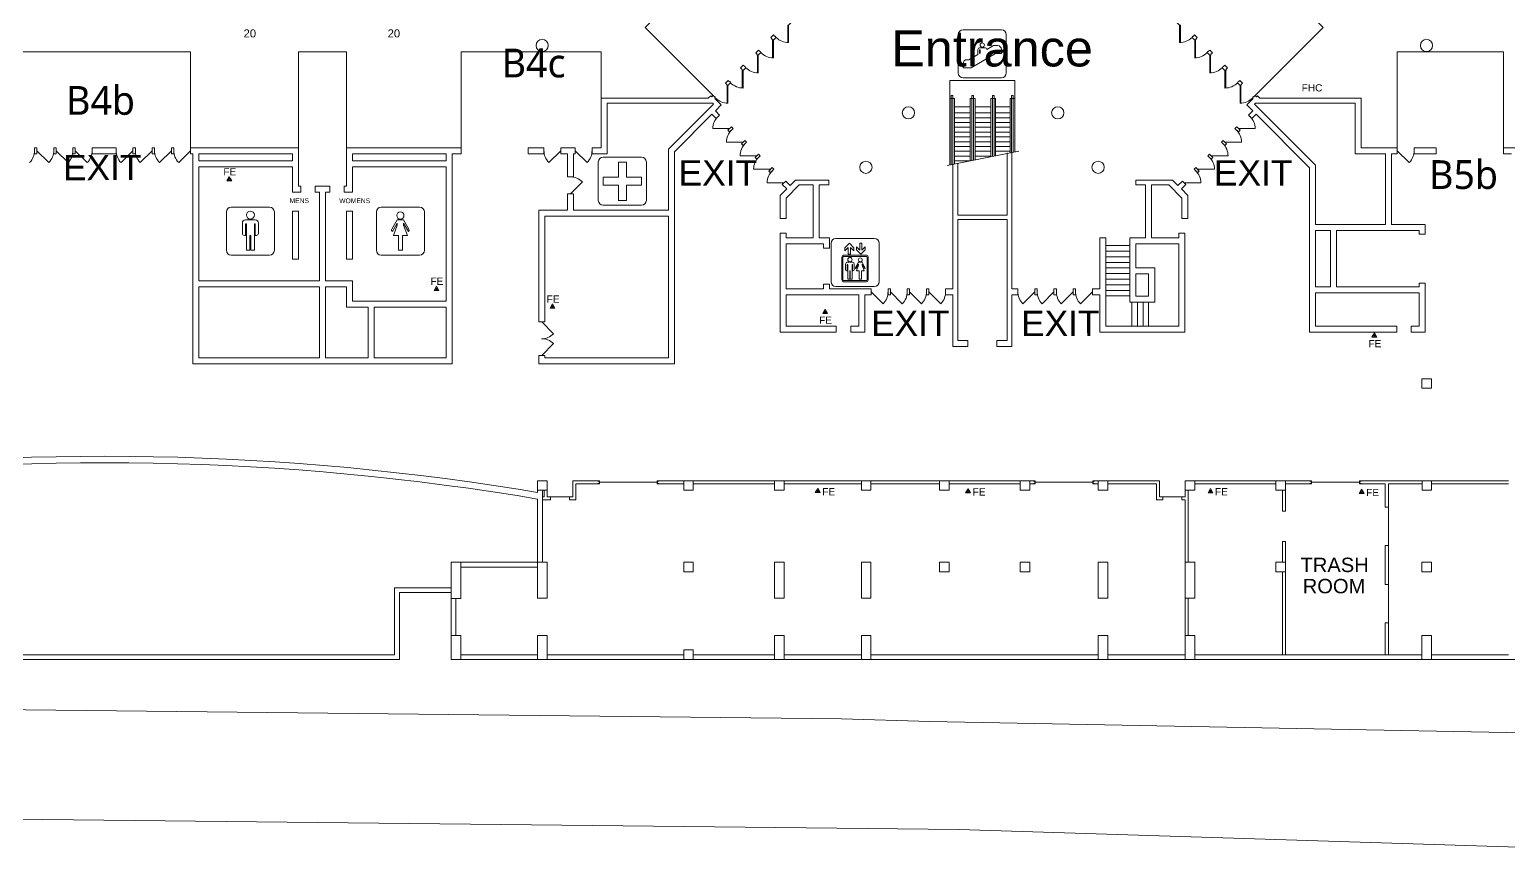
# Model space of a CAD drawing. Header units: inches. Extents: x -357 to 23496, y 116 to 10306.
# Drawn here: x 14789 to 18485, y 1545 to 3604 of the extents above; entities that cross this region are included whole.
import ezdxf
from ezdxf.enums import TextEntityAlignment as Align

# ---------------------------------------------------------------- set-up
doc = ezdxf.new("R2010")
doc.units = ezdxf.units.IN
doc.header["$MEASUREMENT"] = 0
for name, color, linetype, true_color in [('BOOTH_DIMENSION', 7, 'Continuous', 0x000000), ('Building', 7, 'Continuous', 0xffffff), ('Columns', 7, 'Continuous', 0xffffff), ('DRAWINGLAYER', 7, 'Continuous', 0xffffff), ('Exit Text', 7, 'Continuous', 0xffffff), ('Fire', 7, 'Continuous', 0xffffff), ('Symbols', 7, 'Continuous', 0xffffff), ('Text', 7, 'Continuous', 0xffffff)]:
    doc.layers.add(name, color=color, linetype=linetype, true_color=true_color)
doc.styles.add('Arial', font='Arial.ttf')
doc.styles.add('Trebuchet MS', font='trebuc.ttf')

msp = doc.modelspace()

# ---------------------------------------------------------------- linework, layer by layer
at = {"layer": 'Building', "color": 18, "lineweight": 5, "true_color": 0x000000, "transparency": 33554687}
for points in [[(16893.9, 3788.6), (16883.6, 3798.9), (16851.1, 3798.9), (16829.9, 3777.7), (16832.4, 3775.2), (16830.6, 3773.4), (16660.9, 3943.2), (16327.2, 3609.4), (16500.4, 3436.2), (16501.1, 3436.9), (16502.5, 3435.5), (16501.8, 3434.7), (16503.2, 3433.3)], [(17845.3, 3433.3), (17846.7, 3434.7), (17846, 3435.5), (17847.4, 3436.9), (17848.1, 3436.2), (18021.4, 3609.4), (17687.6, 3943.2), (17517.9, 3773.4), (17516.1, 3775.2), (17518.6, 3777.7), (17497.4, 3798.9), (17464.9, 3798.9), (17454.6, 3788.6)], [(22242.2, 3864.8), (22287.6, 2544.9), (21750.9, 2388.1), (20238.9, 1999.6), (19912.4, 1931.9), (19483.6, 1828.1), (17038.5, 1874.8), (16818.1, 1881.4), (14326.1, 1908.8), (14034.9, 1912.1), (13917.2, 2029.7)], [(16683.7, 3571.8), (16683.7, 3615.8), (16685.7, 3615.8), (16692.4, 3622.5)], [(17664.9, 3571.8), (17664.9, 3615.8), (17662.9, 3615.8), (17656.2, 3622.5)], [(16645, 3580.8), (16641.5, 3584.3), (16648.2, 3591), (16651.7, 3587.5), (16652.4, 3588.2), (16653.9, 3586.8), (16653.2, 3586.1), (16654.6, 3584.7), (16647.8, 3577.9), (16646.4, 3579.3), (16645.7, 3578.6), (16644.3, 3580.1), (16645, 3580.8)], [(16685.7, 3615.8), (16685.7, 3571.8)], [(17662.9, 3615.8), (17662.9, 3571.8)], [(17703.5, 3580.8), (17707.1, 3584.3), (17700.3, 3591), (17696.8, 3587.5), (17696.1, 3588.2), (17694.7, 3586.8), (17695.4, 3586.1), (17694, 3584.7), (17700.7, 3577.9), (17702.1, 3579.3), (17702.8, 3578.6), (17704.2, 3580.1), (17703.5, 3580.8)], [(14759.4, 3549.1), (15191.4, 3549.1)], [(15191.4, 3549.1), (15191.4, 3294.1)], [(15596.4, 3261.1), (15596.4, 3198.1), (15575, 3198.1), (15575, 3213.1), (15581.4, 3213.1), (15581.4, 3549.1), (15461.4, 3549.1), (15461.4, 3213.1), (15467.1, 3213.1), (15467.1, 3198.1), (15446.4, 3198.1), (15446.4, 3261.1), (15212.4, 3261.1), (15212.4, 2976.1), (15513.9, 2976.1), (15513.9, 3198.1), (15503.1, 3198.1), (15503.1, 3213.1), (15539, 3213.1), (15539, 3198.1), (15528.9, 3198.1), (15528.9, 2976.1), (15596.4, 2976.1), (15596.4, 2925.1), (15830.4, 2925.1), (15830.4, 3261.1), (15596.4, 3261.1)], [(15867.4, 3294.1), (15867.4, 3549.1)], [(15867.4, 3549.1), (16217.4, 3549.1)], [(16217.4, 3549.1), (16217.4, 3309.1)], [(16610.4, 3553.2), (16603.7, 3546.5)], [(16613.9, 3549.6), (16610.4, 3553.2)], [(16614.6, 3550.4), (16613.9, 3549.6)], [(16616, 3548.9), (16614.6, 3550.4)], [(16615.3, 3548.2), (16616, 3548.9)], [(16616.7, 3546.8), (16615.3, 3548.2)], [(16645.8, 3534), (16645.8, 3577.9)], [(16645.8, 3577.9), (16647.8, 3577.9)], [(16647.8, 3577.9), (16647.8, 3533.9)], [(17702.7, 3577.9), (17700.7, 3577.9)], [(17700.7, 3577.9), (17700.7, 3533.9)], [(17702.7, 3534), (17702.7, 3577.9)], [(17731.8, 3546.8), (17733.2, 3548.2)], [(17732.5, 3548.9), (17733.9, 3550.4)], [(17733.2, 3548.2), (17732.5, 3548.9)], [(17733.9, 3550.4), (17734.6, 3549.6)], [(17734.6, 3549.6), (17738.2, 3553.2)], [(17738.2, 3553.2), (17744.9, 3546.5)], [(18207.1, 3294.1), (18207.1, 3549.1)], [(18207.1, 3549.1), (18472.1, 3549.1)], [(18472.1, 3549.1), (18472.1, 3294.1)], [(16572.5, 3515.4), (16565.8, 3508.6)], [(16576.1, 3511.8), (16572.5, 3515.4)], [(16576.8, 3512.5), (16576.1, 3511.8)], [(16578.2, 3511.1), (16576.8, 3512.5)], [(16577.5, 3510.4), (16578.2, 3511.1)], [(16603.7, 3546.5), (16607.2, 3542.9)], [(16607.2, 3542.9), (16606.5, 3542.2)], [(16606.5, 3542.2), (16607.9, 3540.8)], [(16607.9, 3540.8), (16608.6, 3541.5)], [(16608, 3496.1), (16608, 3540.1)], [(16608, 3540.1), (16610, 3540.1)], [(16608.6, 3541.5), (16610, 3540.1)], [(16610, 3540.1), (16616.7, 3546.8)], [(16610, 3540.1), (16610, 3496.1)], [(17738.5, 3540.1), (17731.8, 3546.8)], [(17739.9, 3541.5), (17738.5, 3540.1)], [(17740.5, 3540.1), (17738.5, 3540.1)], [(17738.5, 3540.1), (17738.5, 3496.1)], [(17740.7, 3540.8), (17739.9, 3541.5)], [(17740.5, 3496.1), (17740.5, 3540.1)], [(17742.1, 3542.2), (17740.7, 3540.8)], [(17744.9, 3546.5), (17741.4, 3542.9)], [(17741.4, 3542.9), (17742.1, 3542.2)], [(17770.4, 3511.1), (17771.8, 3512.5)], [(17771.1, 3510.4), (17770.4, 3511.1)], [(17771.8, 3512.5), (17772.5, 3511.8)], [(17772.5, 3511.8), (17776, 3515.4)], [(17776, 3515.4), (17782.7, 3508.6)], [(16528, 3470.8), (16534.7, 3477.5)], [(16534.7, 3477.5), (16538.2, 3474)], [(16538.2, 3474), (16539, 3474.7)], [(16539, 3474.7), (16540.4, 3473.3)], [(16565.8, 3508.6), (16569.4, 3505.1)], [(16569.4, 3505.1), (16568.7, 3504.4)], [(16568.7, 3504.4), (16570.1, 3503)], [(16570.1, 3503), (16570.8, 3503.7)], [(16572.2, 3502.3), (16570.2, 3502.3)], [(16570.2, 3502.3), (16570.2, 3458.3)], [(16570.8, 3503.7), (16572.2, 3502.3)], [(16572.2, 3502.3), (16578.9, 3509)], [(16572.2, 3458.3), (16572.2, 3502.3)], [(16578.9, 3509), (16577.5, 3510.4)], [(17088.5, 3265.7), (17088.5, 3477.1), (17251.3, 3477.1), (17251.3, 3298.4)], [(17769.6, 3509), (17771.1, 3510.4)], [(17776.4, 3502.3), (17769.6, 3509)], [(17777.8, 3503.7), (17776.4, 3502.3)], [(17778.4, 3502.3), (17776.4, 3502.3)], [(17776.4, 3502.3), (17776.4, 3458.3)], [(17778.5, 3503), (17777.8, 3503.7)], [(17778.4, 3458.3), (17778.4, 3502.3)], [(17779.9, 3504.4), (17778.5, 3503)], [(17782.7, 3508.6), (17779.2, 3505.1)], [(17779.2, 3505.1), (17779.9, 3504.4)], [(17808.2, 3473.3), (17809.6, 3474.7)], [(17809.6, 3474.7), (17810.3, 3474)], [(17810.3, 3474), (17813.8, 3477.5)], [(17813.8, 3477.5), (17820.6, 3470.8)], [(16217.4, 3432.6), (16484.8, 3432.6), (16491.2, 3439), (16493.7, 3436.5), (16496.9, 3439.7)], [(16531.5, 3467.3), (16528, 3470.8)], [(16530.8, 3466.6), (16531.5, 3467.3)], [(16532.2, 3465.1), (16530.8, 3466.6)], [(16532.9, 3465.9), (16532.2, 3465.1)], [(16532.4, 3420.5), (16532.4, 3464.4), (16534.4, 3464.4), (16541.1, 3471.2)], [(16534.4, 3464.4), (16532.9, 3465.9)], [(16534.4, 3420.4), (16534.4, 3464.4)], [(16540.4, 3473.3), (16539.7, 3472.6)], [(16539.7, 3472.6), (16541.1, 3471.2)], [(17096.5, 3267.3), (17096.5, 3439.8), (17092.5, 3439.8), (17092.5, 3266.5)], [(17147.9, 3277.6), (17147.9, 3439.8), (17143.9, 3439.8), (17143.9, 3276.8)], [(17199.3, 3288), (17199.3, 3439.8), (17195.3, 3439.8), (17195.3, 3287.2)], [(17247.3, 3297.6), (17247.3, 3439.8), (17243.3, 3439.8), (17243.3, 3296.8)], [(17807.5, 3471.2), (17808.9, 3472.6)], [(17816.2, 3420.5), (17816.2, 3464.4), (17814.2, 3464.4), (17807.5, 3471.2)], [(17808.9, 3472.6), (17808.2, 3473.3)], [(17815.6, 3465.9), (17814.2, 3464.4)], [(17814.2, 3464.4), (17814.2, 3420.4)], [(17816.3, 3465.1), (17815.6, 3465.9)], [(17817.7, 3466.6), (17816.3, 3465.1)], [(17820.6, 3470.8), (17817, 3467.3)], [(17817, 3467.3), (17817.7, 3466.6)], [(18207.1, 3309.1), (18117.1, 3309.1), (18117.1, 3432.6), (17863.7, 3432.6), (17857.3, 3439), (17854.8, 3436.5), (17851.7, 3439.7)], [(16232.4, 3294.1), (16232.4, 3420.6)], [(16232.4, 3420.6), (16496.2, 3420.6)], [(16498.6, 3418.1), (16385.7, 3305.2)], [(16496.2, 3420.6), (16498.6, 3418.1)], [(16501.8, 3431.9), (16503.2, 3433.3)], [(16517.7, 3416), (16501.8, 3431.9)], [(16502.9, 3401.2), (16517.7, 3416)], [(16513.2, 3390.9), (16502.9, 3401.2)], [(17100.5, 3268.1), (17100.5, 3431.9), (17088.5, 3431.9)], [(17139.9, 3411.5), (17100.5, 3411.5)], [(17151.9, 3278.4), (17151.9, 3431.9), (17139.9, 3431.9), (17139.9, 3276)], [(17191.3, 3411.5), (17151.9, 3411.5)], [(17203.3, 3288.8), (17203.3, 3431.9), (17191.3, 3431.9), (17191.3, 3286.3)], [(17239.3, 3411.5), (17203.3, 3411.5)], [(17251.3, 3431.9), (17239.3, 3431.9), (17239.3, 3296)], [(17846.7, 3431.9), (17830.8, 3416)], [(17830.8, 3416), (17845.7, 3401.2)], [(17845.7, 3401.2), (17835.4, 3390.9)], [(17845.3, 3433.3), (17846.7, 3431.9)], [(18177.3, 3117.1), (18002.7, 3117.1), (18002.7, 3265.4), (17849.9, 3418.1), (17852.4, 3420.6), (18102.1, 3420.6), (18102.1, 3294.1), (18177.3, 3294.1), (18177.3, 3117.1)], [(16400.7, 3298.9), (16494.4, 3392.7)], [(16494.4, 3392.7), (16504.7, 3382.4)], [(16504.7, 3382.4), (16513.2, 3390.9)], [(17100.5, 3396.4), (17139.9, 3396.4)], [(17100.5, 3384.1), (17139.9, 3384.1)], [(17100.5, 3372.1), (17139.9, 3372.1)], [(17151.9, 3396.4), (17191.3, 3396.4)], [(17151.9, 3384.1), (17191.3, 3384.1)], [(17151.9, 3372.1), (17191.3, 3372.1)], [(17203.3, 3396.4), (17239.3, 3396.4)], [(17203.3, 3384.1), (17239.3, 3384.1)], [(17203.3, 3372.1), (17239.3, 3372.1)], [(17835.4, 3390.9), (17843.9, 3382.4)], [(17843.9, 3382.4), (17854.1, 3392.7)], [(17854.1, 3392.7), (17987.7, 3259.2)], [(16496.6, 3356.9), (16538.6, 3356.9)], [(16547.1, 3356.9), (16542.9, 3361.2), (16534.4, 3352.7), (16538.6, 3348.5), (16547.1, 3356.9)], [(16572.6, 3314.5), (16568.3, 3318.8), (16576.8, 3327.2), (16581, 3323), (16572.6, 3314.5)], [(17100.5, 3360.1), (17139.9, 3360.1)], [(17100.5, 3348.1), (17139.9, 3348.1)], [(17100.5, 3336.1), (17139.9, 3336.1)], [(17151.9, 3360.1), (17191.3, 3360.1)], [(17151.9, 3348.1), (17191.3, 3348.1)], [(17151.9, 3336.1), (17191.3, 3336.1)], [(17203.3, 3360.1), (17239.3, 3360.1)], [(17203.3, 3348.1), (17239.3, 3348.1)], [(17203.3, 3336.1), (17239.3, 3336.1)], [(17776, 3314.5), (17780.2, 3318.8), (17771.7, 3327.2), (17767.5, 3323), (17776, 3314.5)], [(17801.4, 3356.9), (17805.7, 3361.2), (17814.2, 3352.7), (17809.9, 3348.5), (17801.4, 3356.9)], [(17809.9, 3356.9), (17851.9, 3356.9)], [(14801.4, 3294.1), (14807.4, 3294.1), (14807.4, 3309.1), (14801.4, 3309.1), (14801.4, 3294.1)], [(14807.4, 3301.6), (14837.1, 3271.9)], [(14849.4, 3309.1), (14855.4, 3309.1), (14855.4, 3294.1), (14849.4, 3294.1), (14849.4, 3309.1)], [(14855.4, 3301.6), (14885.1, 3271.9)], [(14897.4, 3294.1), (14903.4, 3294.1), (14903.4, 3309.1), (14897.4, 3309.1), (14897.4, 3294.1)], [(14903.4, 3301.6), (14933.1, 3271.9)], [(14945.4, 3309.1), (15005.4, 3309.1), (15005.4, 3294.1), (14945.4, 3294.1), (14945.4, 3309.1)], [(15017.7, 3271.9), (15047.4, 3301.6)], [(15053.4, 3309.1), (15047.4, 3309.1), (15047.4, 3294.1), (15053.4, 3294.1), (15053.4, 3309.1)], [(15065.7, 3271.9), (15095.4, 3301.6)], [(15101.4, 3294.1), (15095.4, 3294.1), (15095.4, 3309.1), (15101.4, 3309.1), (15101.4, 3294.1)], [(15113.7, 3271.9), (15143.4, 3301.6)], [(15149.4, 3309.1), (15143.4, 3309.1), (15143.4, 3294.1), (15149.4, 3294.1), (15149.4, 3309.1)], [(15161.7, 3271.9), (15191.4, 3301.6)], [(15461.4, 3309.1), (15191.4, 3309.1)], [(15191.4, 3294.1), (15197.4, 3294.1)], [(15197.4, 3294.1), (15197.4, 2769.1)], [(15212.4, 3276.1), (15446.4, 3276.1), (15446.4, 3294.1), (15212.4, 3294.1), (15212.4, 3276.1)], [(15867.4, 3309.1), (15581.4, 3309.1)], [(15596.4, 3294.1), (15596.4, 3276.1), (15830.4, 3276.1), (15830.4, 3294.1), (15596.4, 3294.1)], [(15845.4, 2769.1), (15845.4, 3294.1)], [(15845.4, 3294.1), (15867.4, 3294.1)], [(16035.4, 3294.1), (16035.4, 3309.1), (16074.6, 3309.1), (16074.6, 3294.1), (16035.4, 3294.1)], [(16086.9, 3271.9), (16116.6, 3301.6)], [(16148.4, 3294.1), (16152.6, 3294.1), (16152.6, 3309.1), (16116.6, 3309.1), (16116.6, 3294.1), (16133.4, 3294.1), (16133.4, 3236.1), (16148.4, 3236.1), (16148.4, 3294.1)], [(16152.6, 3301.6), (16182.3, 3271.9)], [(16217.4, 3309.1), (16194.6, 3309.1)], [(16194.6, 3309.1), (16194.6, 3294.1)], [(16194.6, 3294.1), (16232.4, 3294.1)], [(16385.7, 3305.2), (16385.7, 3153.1)], [(16400.7, 2769.1), (16400.7, 3298.9)], [(16530.6, 3323), (16572.6, 3323)], [(16606.5, 3280.6), (16602.3, 3284.8), (16610.7, 3293.3), (16615, 3289.1), (16606.5, 3280.6)], [(17243.7, 3296.9), (17243.7, 2956.2), (17259, 2956.2), (17259, 2941.2), (17243.7, 2941.2), (17243.7, 2812.2), (17206.2, 2812.2), (17206.2, 2827.2), (17231.7, 2827.2), (17231.7, 3129.5), (17108.7, 3129.5), (17108.7, 2827.2), (17134.2, 2827.2), (17134.2, 2812.2), (17096.7, 2812.2), (17096.7, 2941.2), (17078.3, 2941.2), (17078.3, 2956.2), (17096.7, 2956.2), (17096.7, 3267.3)], [(17261, 3300.3), (17081.9, 3264.4)], [(17100.5, 3324.1), (17139.9, 3324.1)], [(17100.5, 3312.1), (17139.9, 3312.1)], [(17100.5, 3300.1), (17139.9, 3300.1)], [(17231.7, 3296.3), (17231.7, 3140.9), (17108.7, 3140.9), (17108.7, 3269.7)], [(17151.9, 3324.1), (17191.3, 3324.1)], [(17151.9, 3312.1), (17191.3, 3312.1)], [(17151.9, 3300.1), (17191.3, 3300.1)], [(17203.3, 3324.1), (17239.3, 3324.1)], [(17203.3, 3312.1), (17239.3, 3312.1)], [(17203.3, 3300.1), (17239.3, 3300.1)], [(17742, 3280.6), (17746.3, 3284.8), (17737.8, 3293.3), (17733.6, 3289.1), (17742, 3280.6)], [(17776, 3323), (17818, 3323)], [(18192.3, 3117.1), (18192.3, 3294.1)], [(18192.3, 3294.1), (18207.1, 3294.1)], [(18207.1, 3301.6), (18236.8, 3271.9)], [(18304.1, 3294.1), (18249.1, 3294.1), (18249.1, 3309.1), (18304.1, 3309.1), (18304.1, 3294.1)], [(18472.1, 3309.1), (19284.3, 3309.1)], [(18472.1, 3294.1), (18492.3, 3294.1)], [(16564.5, 3289.1), (16606.5, 3289.1)], [(16598.4, 3255.1), (16640.4, 3255.1)], [(16648.9, 3255.1), (16644.7, 3259.4), (16636.2, 3250.9), (16640.4, 3246.6), (16648.9, 3255.1)], [(17100.5, 3288.1), (17139.9, 3288.1)], [(17100.5, 3276.1), (17139.9, 3276.1)], [(17151.9, 3288.1), (17191.3, 3288.1)], [(17699.6, 3255.1), (17703.9, 3259.4), (17712.3, 3250.9), (17708.1, 3246.6), (17699.6, 3255.1)], [(17708.1, 3255.1), (17750.1, 3255.1)], [(17742, 3289.1), (17784, 3289.1)], [(17987.7, 3259.2), (17987.7, 2848.2)], [(16140.9, 3194.1), (16170.6, 3223.8)], [(16632.4, 3221.2), (16674.4, 3221.2)], [(16664.7, 2848.2), (16805.1, 2848.2), (16805.1, 2863.2), (16679.7, 2863.2), (16679.7, 2941.2), (16861.6, 2941.2), (16861.6, 2863.2), (16841.1, 2863.2), (16841.1, 2848.2), (16876.6, 2848.2), (16876.6, 2941.2), (16892.3, 2941.2), (16892.3, 2956.2), (16787.7, 2956.2), (16787.7, 2967.7), (16772.7, 2967.7), (16772.7, 2956.2), (16679.7, 2956.2), (16679.7, 3069.1), (16772.7, 3069.1), (16772.7, 3057.6), (16787.7, 3057.6), (16787.7, 3084.1), (16762.6, 3084.1), (16762.6, 3216.1), (16786.6, 3216.1), (16786.6, 3228.1), (16703.2, 3228.1), (16689.6, 3214.5), (16678.6, 3225.4), (16670.1, 3216.9), (16681.1, 3206), (16664.7, 3189.6), (16664.7, 3131.8), (16679.7, 3131.8), (16679.7, 3183.4), (16712.4, 3216.1), (16747.6, 3216.1), (16747.6, 3084.1), (16679.7, 3084.1), (16679.7, 3095.8), (16664.7, 3095.8), (16664.7, 2848.2)], [(17463.8, 2956.2), (17445, 2956.2), (17445, 2941.2), (17463.8, 2941.2), (17463.8, 2848.2), (17675.7, 2848.2), (17675.7, 3095.8), (17660.7, 3095.8), (17660.7, 3084.1), (17592.8, 3084.1), (17592.8, 3216.1), (17636.1, 3216.1), (17668.9, 3183.4), (17668.9, 3131.8), (17683.9, 3131.8), (17683.9, 3189.6), (17667.5, 3206), (17678.4, 3216.9), (17669.9, 3225.4), (17659, 3214.5), (17645.4, 3228.1), (17553.8, 3228.1), (17553.8, 3216.1), (17577.8, 3216.1), (17577.8, 3084.1), (17538.8, 3084.1), (17538.8, 2923.2), (17600.7, 2923.2), (17600.7, 3009.1), (17553.8, 3009.1), (17553.8, 3069.1), (17660.7, 3069.1), (17660.7, 2863.2), (17478.8, 2863.2), (17478.8, 3084.1), (17463.8, 3084.1), (17463.8, 2956.2)], [(17674.2, 3221.2), (17716.2, 3221.2)], [(16148.4, 3194.1), (16133.4, 3194.1)], [(16133.4, 3194.1), (16133.4, 3153.1)], [(16148.4, 3153.1), (16148.4, 3194.1)], [(15461.4, 3150.1), (15446.4, 3150.1), (15446.4, 3030.1), (15461.4, 3030.1), (15461.4, 3150.1)], [(15581.4, 3150.1), (15581.4, 3030.1), (15596.4, 3030.1), (15596.4, 3150.1), (15581.4, 3150.1)], [(16133.4, 3153.1), (16061.4, 3153.1)], [(16061.4, 3153.1), (16061.4, 2873.6)], [(16385.7, 3153.1), (16148.4, 3153.1)], [(16076.4, 2873.6), (16076.4, 3138.1)], [(16076.4, 3138.1), (16385.7, 3138.1)], [(16385.7, 3138.1), (16385.7, 2784.1)], [(18276.3, 3117.1), (18192.3, 3117.1)], [(18276.3, 3093.1), (18276.3, 3117.1)], [(22588.2, 3098.5), (22575, 3098.5), (22581.8, 2950.9), (22548.1, 2946.8), (22552.3, 2768.7), (22611.4, 2316.1), (19528.1, 1544.8), (18721.4, 1553.5), (17110.9, 1604.5), (14134.9, 1637.3)], [(18002.7, 3102.1), (18040.5, 3102.1), (18040.5, 2961.1), (18002.7, 2961.1), (18002.7, 3102.1)], [(18055.5, 2961.1), (18055.5, 3102.1)], [(18055.5, 3102.1), (18261.3, 3102.1)], [(18261.3, 3102.1), (18261.3, 3093.1)], [(18261.3, 3093.1), (18276.3, 3093.1)], [(17478.8, 3064.5), (17538.8, 3064.5)], [(17478.8, 3050.5), (17538.8, 3050.5)], [(17478.8, 3036.5), (17538.8, 3036.5)], [(17478.8, 3022.5), (17538.8, 3022.5)], [(17478.8, 3008.5), (17538.8, 3008.5)], [(17478.8, 2994.5), (17538.8, 2994.5)], [(17553.8, 2994.1), (17553.8, 2938.2), (17585.7, 2938.2), (17585.7, 2994.1), (17553.8, 2994.1)], [(15212.4, 2961.1), (15212.4, 2784.1), (15513.9, 2784.1), (15513.9, 2961.1), (15212.4, 2961.1)], [(15528.9, 2961.1), (15581.4, 2961.1), (15581.4, 2910.1), (15635.6, 2910.1), (15635.6, 2784.1), (15528.9, 2784.1), (15528.9, 2961.1)], [(21513.2, 2803.1), (22222.5, 2976.2), (22222.9, 2627.5), (21434.2, 2435.1), (21438, 2419.6), (19856.7, 2029.7), (16487.6, 2029.7)], [(17478.8, 2980.5), (17538.8, 2980.5)], [(17478.8, 2966.5), (17538.8, 2966.5)], [(18261.3, 2961.1), (18055.5, 2961.1)], [(18276.3, 2970.1), (18261.3, 2970.1)], [(18261.3, 2970.1), (18261.3, 2961.1)], [(18276.3, 2848.2), (18276.3, 2970.1)], [(16892.3, 2948.7), (16922, 2919)], [(16934.3, 2941.2), (16940.3, 2941.2), (16940.3, 2956.2), (16934.3, 2956.2), (16934.3, 2941.2)], [(16940.3, 2948.7), (16970, 2919)], [(16982.3, 2956.2), (16988.3, 2956.2), (16988.3, 2941.2), (16982.3, 2941.2), (16982.3, 2956.2)], [(16988.3, 2948.7), (17018, 2919)], [(17030.3, 2941.2), (17036.3, 2941.2), (17036.3, 2956.2), (17030.3, 2956.2), (17030.3, 2941.2)], [(17036.3, 2948.7), (17066, 2919)], [(17271.3, 2919), (17301, 2948.7)], [(17301, 2956.2), (17307, 2956.2), (17307, 2941.2), (17301, 2941.2), (17301, 2956.2)], [(17319.3, 2919), (17349, 2948.7)], [(17349, 2956.2), (17355, 2956.2), (17355, 2941.2), (17349, 2941.2), (17349, 2956.2)], [(17367.3, 2919), (17397, 2948.7)], [(17397, 2941.2), (17403, 2941.2), (17403, 2956.2), (17397, 2956.2), (17397, 2941.2)], [(17415.3, 2919), (17445, 2948.7)], [(17478.8, 2952.5), (17538.8, 2952.5)], [(17478.8, 2938.5), (17538.8, 2938.5)], [(17543.7, 2923.2), (17543.7, 2863.2)], [(17557.7, 2923.2), (17557.7, 2863.2)], [(17571.7, 2923.2), (17571.7, 2863.2)], [(17585.7, 2923.2), (17585.7, 2863.2)], [(18002.7, 2863.2), (18002.7, 2946.1)], [(18002.7, 2946.1), (18261.3, 2946.1)], [(18261.3, 2946.1), (18261.3, 2863.2)], [(15830.4, 2910.1), (15650.6, 2910.1), (15650.6, 2784.1), (15830.4, 2784.1), (15830.4, 2910.1)], [(16061.4, 2873.6), (16076.4, 2873.6)], [(16068.9, 2873.6), (16098.6, 2843.9)], [(17987.7, 2848.2), (18205.5, 2848.2)], [(18205.5, 2863.2), (18002.7, 2863.2)], [(18205.5, 2848.2), (18205.5, 2863.2)], [(18261.3, 2863.2), (18241.5, 2863.2)], [(18241.5, 2863.2), (18241.5, 2848.2)], [(18241.5, 2848.2), (18276.3, 2848.2)], [(16068.9, 2789.6), (16098.6, 2819.3)], [(16076.4, 2789.6), (16061.4, 2789.6)], [(16061.4, 2789.6), (16061.4, 2769.1)], [(16076.4, 2784.1), (16076.4, 2789.6)], [(16385.7, 2784.1), (16076.4, 2784.1)], [(15197.4, 2769.1), (15845.4, 2769.1)], [(16061.4, 2769.1), (16400.7, 2769.1)], [(15281, 2530.6), (15220.1, 2533.2), (15159.3, 2535.2), (15098.4, 2536.6), (15037.6, 2537.5), (14976.7, 2537.7), (14915.9, 2537.5), (14855.1, 2536.6), (14794.2, 2535.2), (14733.4, 2533.2), (14672.5, 2530.6)], [(14976.8, 2521.7), (14916, 2521.5), (14855.5, 2520.6), (14794.6, 2519.2), (14734, 2517.2), (14673.2, 2514.6)], [(14976.7, 2521.7), (15037.5, 2521.5), (15098, 2520.6), (15158.9, 2519.2), (15219.5, 2517.2), (15280.3, 2514.6)], [(15280.1, 2514.6), (15340.8, 2511.5), (15401.4, 2507.8), (15461.9, 2503.6), (15522.4, 2498.7), (15582.9, 2493.3), (15643.5, 2487.4), (15704, 2480.8)], [(16058.7, 2452.7), (16058.7, 2447), (16009.9, 2455.1), (15949.1, 2464.6), (15888.2, 2473.5), (15827.6, 2481.8), (15766.6, 2489.6), (15705.7, 2496.7), (15645.1, 2503.3), (15584.4, 2509.3), (15523.7, 2514.7), (15463.1, 2519.5), (15402.4, 2523.8), (15341.7, 2527.5), (15280.9, 2530.6)], [(15866.7, 2272.7), (15866.8, 2182.2), (15842.8, 2182.2), (15842.7, 2272.7), (16082.7, 2272.7), (16082.7, 2182.7), (16058.7, 2182.7), (16058.7, 2430.8), (16007.4, 2439.3), (15946.7, 2448.8), (15886, 2457.6), (15825.4, 2465.9), (15764.7, 2473.7), (15703.9, 2480.8)], [(16209.2, 2469.1), (16154.4, 2469.1), (16154.4, 2429.1), (16138.7, 2429.1), (16138.7, 2436.7), (16146.7, 2436.7), (16146.7, 2476.7), (16209.2, 2476.7), (16209.2, 2475.7), (16212.2, 2475.7), (16212.2, 2469.7), (16209.2, 2469.7), (16209.2, 2469.1)], [(16209.7, 2476.7), (16209.7, 2476.7)], [(16209.7, 2476.7), (16213.2, 2476.7)], [(16213.2, 2476.7), (16213.2, 2468.7)], [(16360.7, 2476.7), (16357.2, 2476.7)], [(16357.2, 2476.7), (16357.2, 2468.7)], [(16423.7, 2469.1), (16361.2, 2469.1), (16361.2, 2469.7), (16358.2, 2469.7), (16358.2, 2475.7), (16361.2, 2475.7), (16361.2, 2476.7), (17298.3, 2476.7), (17298.3, 2475.7), (17301.3, 2475.7), (17301.3, 2469.7), (17298.3, 2469.7), (17298.3, 2469.1), (17288.8, 2469.1)], [(16360.7, 2476.7), (16360.7, 2476.7)], [(17298.8, 2476.7), (17298.8, 2476.7)], [(17298.8, 2476.7), (17302.3, 2476.7)], [(17302.3, 2476.7), (17302.3, 2468.7)], [(17449.8, 2476.7), (17446.3, 2476.7)], [(17446.3, 2476.7), (17446.3, 2468.7)], [(17676.7, 2452.7), (17676.7, 2436.7), (17668.7, 2436.7), (17620.7, 2436.7), (17612.7, 2436.7), (17612.7, 2476.7), (17450.3, 2476.7), (17450.3, 2475.7), (17447.3, 2475.7), (17447.3, 2469.7), (17450.3, 2469.7), (17450.3, 2469.1), (17459.7, 2469.1)], [(17449.8, 2476.7), (17449.8, 2476.7)], [(17700.7, 2476.7), (17903.8, 2476.7)], [(17927.8, 2469.1), (17988.4, 2469.1), (17988.4, 2469.7), (17991.4, 2469.7), (17991.4, 2475.7), (17988.4, 2475.7), (17988.4, 2476.7), (17927.8, 2476.7)], [(17988.9, 2476.7), (17988.9, 2476.7)], [(17988.9, 2476.7), (17992.4, 2476.7)], [(17992.4, 2476.7), (17992.4, 2468.7)], [(18115.9, 2476.7), (18112.4, 2476.7)], [(18112.4, 2476.7), (18112.4, 2468.7)], [(18184.7, 2410.7), (18177.1, 2410.7), (18177.1, 2469.1), (18116.4, 2469.1), (18116.4, 2469.7), (18113.4, 2469.7), (18113.4, 2475.7), (18116.4, 2475.7), (18116.4, 2476.7), (18268.8, 2476.7)], [(18115.9, 2476.7), (18115.9, 2476.7)], [(18484.7, 2476.7), (18292.8, 2476.7)], [(16070.7, 2452.7), (16070.7, 2272.7)], [(16070.7, 2436.7), (16075.1, 2436.7), (16075.1, 2452.7)], [(16082.7, 2452.7), (16082.7, 2436.7), (16090.7, 2436.7), (16138.7, 2436.7)], [(16209.7, 2468.7), (16209.7, 2468.8)], [(16213.2, 2468.7), (16209.7, 2468.7)], [(16212.9, 2469.7), (16212.9, 2475.8)], [(16357.2, 2472.7), (16213.2, 2472.7)], [(16357.2, 2468.7), (16360.7, 2468.7)], [(16357.6, 2469.7), (16357.6, 2475.8)], [(16360.7, 2468.7), (16360.7, 2468.8)], [(16447.7, 2469.1), (16650.8, 2469.1)], [(16674.8, 2469.1), (16867.8, 2469.1)], [(16891.8, 2469.1), (17062.8, 2469.1)], [(17264.8, 2469.1), (17086.8, 2469.1)], [(17302.3, 2468.7), (17298.8, 2468.7)], [(17301.9, 2469.7), (17301.9, 2475.8)], [(17446.3, 2472.7), (17302.3, 2472.7)], [(17446.3, 2468.7), (17449.8, 2468.7)], [(17446.6, 2469.7), (17446.6, 2475.8)], [(17449.8, 2468.7), (17449.8, 2468.8)], [(17483.7, 2469.1), (17605.1, 2469.1), (17605.1, 2429.1), (17620.7, 2429.1), (17620.7, 2436.7)], [(17684.4, 2452.7), (17684.4, 2272.7)], [(17700.7, 2469.1), (17903.8, 2469.1)], [(17927.8, 2452.7), (17927.8, 2400.7), (17920.1, 2400.7), (17920.1, 2452.7)], [(17992.4, 2468.7), (17988.9, 2468.7)], [(17992.1, 2469.7), (17992.1, 2475.8)], [(18112.4, 2472.7), (17992.4, 2472.7)], [(18112.4, 2468.7), (18115.9, 2468.7)], [(18112.8, 2469.7), (18112.8, 2475.8)], [(18115.9, 2468.7), (18115.9, 2468.8)], [(18268.8, 2469.1), (18184.7, 2469.1), (18184.7, 2041.7)], [(18484.7, 2469.1), (18292.8, 2469.1)], [(16070.7, 2429.1), (16090.7, 2429.1), (16090.7, 2436.7)], [(17668.7, 2436.7), (17668.7, 2429.1), (17676.7, 2429.1), (17676.7, 2272.7)], [(13703.5, 2395.5), (13642.7, 2383), (13581.9, 2369.9), (13557.6, 2364.4), (13521.4, 2356.2), (13445.7, 2338.3), (13445.7, 2041.7), (15701.2, 2041.7), (15701.2, 2209), (15842.8, 2209)], [(17920.1, 2272.7), (17920.1, 2324.7), (17927.8, 2324.7), (17927.8, 2272.7)], [(18184.7, 2217.5), (18177.1, 2217.5), (18177.1, 2314.7), (18184.7, 2314.7)], [(15866.7, 2260.7), (16058.7, 2260.7)], [(16674.7, 2182.7), (16674.8, 2272.7), (16650.8, 2272.7), (16650.7, 2182.7), (16674.7, 2182.7)], [(16891.7, 2182.7), (16891.8, 2272.7), (16867.8, 2272.7), (16867.7, 2182.7), (16891.7, 2182.7)], [(17483.7, 2182.7), (17483.7, 2272.7), (17459.7, 2272.7), (17459.7, 2182.7), (17483.7, 2182.7)], [(17700.7, 2182.7), (17700.7, 2272.7), (17676.7, 2272.7), (17676.7, 2182.7), (17700.7, 2182.7)], [(17920.1, 2248.7), (17920.1, 2041.7)], [(17927.8, 2248.7), (17927.8, 2041.7)], [(13661.7, 2029.7), (13661.7, 1909.7), (13445.7, 1909.7), (13445.7, 2029.7), (15713.2, 2029.7), (15713.2, 2197), (15842.8, 2197)], [(15842.7, 2182.2), (15842.7, 2029.7), (16487.6, 2029.7)], [(15854.7, 2089.7), (15854.7, 2182.2)], [(17676.7, 2182.7), (17676.7, 2089.7)], [(17684.4, 2182.7), (17684.4, 2089.7)], [(18184.7, 2121.5), (18177.1, 2121.5), (18177.1, 2041.7)], [(15866.7, 2029.7), (15866.7, 2089.7), (15842.7, 2089.7)], [(16058.7, 2029.7), (16058.7, 2089.7), (16082.7, 2089.7), (16082.7, 2029.7), (16058.7, 2029.7)], [(16674.7, 2029.7), (16674.8, 2089.7), (16650.8, 2089.7), (16650.7, 2029.7)], [(16867.7, 2029.7), (16867.7, 2089.7), (16891.7, 2089.7), (16891.7, 2029.7)], [(17459.7, 2029.7), (17459.7, 2089.7), (17483.7, 2089.7), (17483.7, 2029.7)], [(17700.7, 2029.7), (17700.7, 2089.7), (17676.7, 2089.7), (17676.7, 2029.7)], [(18292.7, 2029.7), (18292.7, 2089.7), (18268.7, 2089.7), (18268.7, 2029.7)], [(16058.7, 2041.7), (15866.7, 2041.7)], [(16423.7, 2041.7), (16082.7, 2041.7)], [(16650.7, 2041.7), (16447.7, 2041.7)], [(16674.7, 2041.7), (16867.7, 2041.7)], [(16891.7, 2041.7), (17459.7, 2041.7)], [(17483.7, 2041.7), (17676.7, 2041.7)], [(18268.7, 2041.7), (17700.7, 2041.7)], [(18484.7, 2041.7), (18292.7, 2041.7)]]:
    msp.add_lwpolyline(points, dxfattribs=at).dxf.unprotected_set("ltscale", 0)
for centre, radius, start, end in [((16685.7, 3615.8), 44, -135, -90), ((17662.9, 3615.8), 44, -90, -45), ((16647.8, 3577.9), 44, -135, -90), ((17700.7, 3577.9), 44, -90, -45), ((16610, 3540.1), 44, -135, -90), ((17738.5, 3540.1), 44, -90, -45), ((16572.2, 3502.3), 44, -135, -90), ((17776.4, 3502.3), 44, -90, -45), ((16534.4, 3464.4), 44, -135, -90), ((17814.2, 3464.4), 44, -90, -45), ((16538.6, 3356.9), 42, 133.7615, 180), ((17809.9, 3356.9), 42, 0, 46.2385), ((16572.6, 3323), 42, 133.7615, 180), ((17776, 3323), 42, 0, 46.2385), ((14759.4, 3301.6), 42, -45, 1.2385), ((14807.4, 3301.6), 42, -45, 1.2385), ((14855.4, 3301.6), 42, -45, 1.2385), ((14903.4, 3301.6), 42, -45, 1.2385), ((15047.4, 3301.6), 42, 178.7615, -135), ((15095.4, 3301.6), 42, 178.7615, -135), ((15143.4, 3301.6), 42, 178.7615, -135), ((15191.4, 3301.6), 42, 178.7615, -135), ((16116.6, 3301.6), 42, 178.7615, -135), ((16152.6, 3301.6), 42, -45, 1.2385), ((16606.5, 3289.1), 42, 133.7615, 180), ((17742, 3289.1), 42, 0, 46.2385), ((18207.1, 3301.6), 42, -45, 1.2385), ((16640.4, 3255.1), 42, 133.7615, 180), ((17708.1, 3255.1), 42, 0, 46.2385), ((16140.9, 3194.1), 42, 45, 91.2385), ((16674.4, 3221.2), 42, 133.7615, 180), ((17674.2, 3221.2), 42, 0, 46.2385), ((16892.3, 2948.7), 42, -45, 1.2385), ((16940.3, 2948.7), 42, -45, 1.2385), ((16988.3, 2948.7), 42, -45, 1.2385), ((17036.3, 2948.7), 42, -45, 1.2385), ((17301, 2948.7), 42, 178.7615, -135), ((17349, 2948.7), 42, 178.7615, -135), ((17397, 2948.7), 42, 178.7615, -135), ((17445, 2948.7), 42, 178.7615, -135), ((16068.9, 2873.6), 42, -91.2385, -45), ((16068.9, 2789.6), 42, 45, 91.2385), ((16210, 2476.7), 0.25, 180, -99.9042), ((16360.5, 2476.7), 0.25, -80.0958, 0), ((17299, 2476.7), 0.25, 180, -99.9042), ((17449.5, 2476.7), 0.25, -80.0958, 0), ((17989.2, 2476.7), 0.25, 180, -99.9042), ((18115.7, 2476.7), 0.25, -80.0958, 0), ((16210, 2468.8), 0.25, 99.9042, 180), ((16212.6, 2475.8), 0.25, 0, 79.8753), ((16212.6, 2469.7), 0.25, -79.8753, 0), ((16357.9, 2475.8), 0.25, 100.1247, 180), ((16357.9, 2469.7), 0.25, 180, -100.1247), ((16360.5, 2468.8), 0.25, 0, 80.0958), ((17299, 2468.7), 0.259, 101.5258, -178.3784), ((17301.6, 2475.8), 0.25, 0, 79.8753), ((17301.6, 2469.7), 0.25, -79.8753, 0), ((17446.9, 2475.8), 0.25, 100.1247, 180), ((17446.9, 2469.7), 0.25, 180, -100.1247), ((17449.5, 2468.8), 0.25, 0, 80.0958), ((17989.2, 2468.7), 0.259, 101.5258, -178.3784), ((17991.8, 2475.8), 0.25, 0, 79.8753), ((17991.8, 2469.7), 0.25, -79.8753, 0), ((18113.1, 2475.8), 0.25, 100.1247, 180), ((18113.1, 2469.7), 0.25, 180, -100.1247), ((18115.7, 2468.8), 0.25, 0, 80.0958)]:
    msp.add_arc(centre, radius, start, end, dxfattribs=at).dxf.unprotected_set("ltscale", 0)
at = {"layer": 'Columns', "color": 6, "lineweight": 5, "transparency": 33554687}
for points in [[(16865.9, 3267.7), (16871.5, 3273.3)], [(18268.7, 2707.7), (18268.7, 2731.7), (18292.7, 2731.7), (18292.7, 2707.7), (18268.7, 2707.7)], [(16058.7, 2452.7), (16058.7, 2476.7), (16082.7, 2476.7), (16082.7, 2452.7), (16058.7, 2452.7)], [(16423.7, 2452.7), (16423.7, 2476.7), (16447.7, 2476.7), (16447.7, 2452.7), (16423.7, 2452.7)], [(16674.8, 2452.7), (16674.8, 2476.7), (16650.8, 2476.7), (16650.8, 2452.7), (16674.8, 2452.7)], [(16891.8, 2452.7), (16891.8, 2476.7), (16867.8, 2476.7), (16867.8, 2452.7), (16891.8, 2452.7)], [(17086.8, 2452.7), (17086.8, 2476.7), (17062.8, 2476.7), (17062.8, 2452.7), (17086.8, 2452.7)], [(17288.8, 2452.7), (17288.8, 2476.7), (17264.8, 2476.7), (17264.8, 2452.7), (17288.8, 2452.7)], [(17483.7, 2452.7), (17483.7, 2476.7), (17459.7, 2476.7), (17459.7, 2452.7), (17483.7, 2452.7)], [(17700.7, 2452.7), (17700.7, 2476.7), (17676.7, 2476.7), (17676.7, 2452.7), (17700.7, 2452.7)], [(17927.8, 2452.7), (17927.8, 2476.7), (17903.8, 2476.7), (17903.8, 2452.7), (17927.8, 2452.7)], [(18292.8, 2452.7), (18292.8, 2476.7), (18268.8, 2476.7), (18268.8, 2452.7), (18292.8, 2452.7)], [(16423.7, 2248.7), (16423.7, 2272.7), (16447.7, 2272.7), (16447.7, 2248.7), (16423.7, 2248.7)], [(17086.8, 2248.7), (17086.8, 2272.7), (17062.8, 2272.7), (17062.8, 2248.7), (17086.8, 2248.7)], [(17288.8, 2248.7), (17288.8, 2272.7), (17264.8, 2272.7), (17264.8, 2248.7), (17288.8, 2248.7)], [(17927.8, 2248.7), (17927.8, 2272.7), (17903.8, 2272.7), (17903.8, 2248.7), (17927.8, 2248.7)], [(18292.7, 2248.7), (18268.7, 2248.7), (18268.7, 2272.7), (18292.7, 2272.7), (18292.7, 2248.7)], [(16423.7, 2029.7), (16423.7, 2053.7), (16447.7, 2053.7), (16447.7, 2029.7), (16423.7, 2029.7)]]:
    msp.add_lwpolyline(points, dxfattribs=at).dxf.unprotected_set("ltscale", 0)
for centre in [(16070, 3564.8), (18280, 3564.8), (16985.4, 3396.3), (17358.5, 3396.3), (16879.1, 3260.1), (17459.3, 3260.1)]:
    msp.add_circle(centre, 15.3, dxfattribs=at).dxf.unprotected_set("ltscale", 0)
at = {"layer": 'Fire', "color": 1, "lineweight": 5, "transparency": 33554687}
for points in [[(15294.2, 3226.3), (15288.2, 3236.7), (15282.2, 3226.3), (15294.2, 3226.3)], [(15285.7, 3228.3), (15290.7, 3228.3), (15288.2, 3232.7), (15285.7, 3228.3)], [(15811.8, 2952.5), (15805.8, 2962.9), (15799.8, 2952.5), (15811.8, 2952.5)], [(15803.2, 2954.5), (15808.3, 2954.5), (15805.8, 2958.9), (15803.2, 2954.5)], [(16102.1, 2908.2), (16096.1, 2918.5), (16090.1, 2908.2), (16102.1, 2908.2)], [(16093.6, 2910.2), (16098.6, 2910.2), (16096.1, 2914.5), (16093.6, 2910.2)], [(16783.1, 2894.3), (16777.1, 2904.7), (16771.1, 2894.3), (16783.1, 2894.3)], [(16774.5, 2896.3), (16779.6, 2896.3), (16777.1, 2900.7), (16774.5, 2896.3)], [(18155.8, 2835.7), (18149.8, 2846.1), (18143.8, 2835.7), (18155.8, 2835.7)], [(18147.2, 2837.7), (18152.3, 2837.7), (18149.8, 2842.1), (18147.2, 2837.7)], [(16764.6, 2446.8), (16758.6, 2457.2), (16752.6, 2446.8), (16764.6, 2446.8)], [(16756.1, 2448.8), (16761.1, 2448.8), (16758.6, 2453.2), (16756.1, 2448.8)], [(17140.3, 2446.2), (17134.3, 2456.6), (17128.3, 2446.2), (17140.3, 2446.2)], [(17131.7, 2448.2), (17136.8, 2448.2), (17134.3, 2452.6), (17131.7, 2448.2)], [(17746, 2446.7), (17740, 2457.1), (17734, 2446.7), (17746, 2446.7)], [(17737.4, 2448.7), (17742.5, 2448.7), (17740, 2453.1), (17737.4, 2448.7)], [(18123.9, 2444.7), (18117.9, 2455.1), (18111.9, 2444.7), (18123.9, 2444.7)], [(18115.3, 2446.7), (18120.4, 2446.7), (18117.9, 2451.1), (18115.3, 2446.7)]]:
    msp.add_lwpolyline(points, dxfattribs=at).dxf.unprotected_set("ltscale", 0)
at = {"layer": 'Symbols', "color": 4, "lineweight": 5, "transparency": 33554687}
for points in [[(17109.9, 3592), (17109.9, 3496)], [(17217.9, 3604), (17121.9, 3604)], [(17229.9, 3496), (17229.9, 3592)], [(17158.9, 3554.8), (17158.9, 3542.1)], [(17176.5, 3559.2), (17163.3, 3559.2)], [(17164.4, 3553.7), (17163.3, 3553.7), (17163.3, 3544.6), (17164.4, 3545.3), (17164.4, 3553.7)], [(17197.9, 3564.6), (17180.9, 3554.8)], [(17207.9, 3564.6), (17197.9, 3564.6)], [(17217.9, 3544.6), (17217.9, 3554.6)], [(17121.9, 3519.2), (17121.9, 3509.2)], [(17136.5, 3529.2), (17131.9, 3529.2)], [(17158.9, 3542.1), (17136.5, 3529.2)], [(17141.9, 3509.2), (17203.3, 3544.6)], [(17203.3, 3544.6), (17217.9, 3544.6)], [(17121.9, 3509.2), (17141.9, 3509.2)], [(17121.9, 3484), (17217.9, 3484)], [(16210.4, 3273.3), (16210.4, 3177.3)], [(16318.4, 3285.3), (16222.4, 3285.3)], [(16280.4, 3235.3), (16280.4, 3273.3), (16260.4, 3273.3), (16260.4, 3235.3), (16222.4, 3235.3), (16222.4, 3215.3), (16260.4, 3215.3), (16260.4, 3177.3), (16280.4, 3177.3), (16280.4, 3215.3), (16318.4, 3215.3), (16318.4, 3235.3), (16280.4, 3235.3)], [(16330.4, 3177.3), (16330.4, 3273.3)], [(15280.8, 3148.7), (15280.8, 3052.7)], [(15388.8, 3160.7), (15292.8, 3160.7)], [(15400.8, 3052.7), (15400.8, 3148.7)], [(15655.7, 3148.7), (15655.7, 3052.7)], [(15763.7, 3160.7), (15667.7, 3160.7)], [(15775.7, 3052.7), (15775.7, 3148.7)], [(16222.4, 3165.3), (16318.4, 3165.3)], [(15320.8, 3120.7), (15320.8, 3094.7)], [(15352.8, 3128.7), (15328.8, 3128.7)], [(15328.8, 3089.7), (15328.8, 3118.7)], [(15328.8, 3118.7), (15330.8, 3118.7)], [(15330.8, 3118.7), (15330.8, 3052.7)], [(15350.8, 3052.7), (15350.8, 3118.7)], [(15350.8, 3118.7), (15352.8, 3118.7)], [(15352.8, 3118.7), (15352.8, 3089.7)], [(15360.8, 3094.7), (15360.8, 3120.7)], [(15694.2, 3105.4), (15707.7, 3128.7)], [(15707.7, 3120.7), (15695.7, 3099.9)], [(15698.2, 3089.7), (15707.7, 3115.8)], [(15707.7, 3128.7), (15723.7, 3128.7)], [(15707.7, 3115.8), (15707.7, 3120.7)], [(15723.7, 3128.7), (15737.2, 3105.4)], [(15735.7, 3099.9), (15723.7, 3120.7)], [(15723.7, 3120.7), (15723.7, 3115.8)], [(15723.7, 3115.8), (15733.2, 3089.7)], [(15325.8, 3089.7), (15328.8, 3089.7)], [(15339.8, 3052.7), (15339.8, 3089.7)], [(15339.8, 3089.7), (15341.8, 3089.7)], [(15341.8, 3089.7), (15341.8, 3052.7)], [(15352.8, 3089.7), (15355.8, 3089.7)], [(15710.7, 3089.7), (15698.2, 3089.7)], [(15710.7, 3052.7), (15710.7, 3089.7)], [(15733.2, 3089.7), (15720.7, 3089.7)], [(15720.7, 3089.7), (15720.7, 3052.7)], [(16792, 3070.2), (16792, 2974.2)], [(16900, 3082.2), (16804, 3082.2)], [(16826.7, 3059.1), (16837.7, 3070.1), (16848.7, 3059.1), (16848.7, 3051.3), (16840.4, 3059.6), (16840.4, 3042.6), (16834.9, 3042.6), (16834.9, 3059.6), (16826.7, 3051.3), (16826.7, 3059.1)], [(16877.3, 3061.4), (16869, 3053.1), (16869, 3070.1), (16863.5, 3070.1), (16863.5, 3053.1), (16855.3, 3061.4), (16855.3, 3053.6), (16866.3, 3042.6), (16877.3, 3053.6), (16877.3, 3061.4)], [(16912, 2974.2), (16912, 3070.2)], [(15292.8, 3040.7), (15388.8, 3040.7)], [(15330.8, 3052.7), (15339.8, 3052.7)], [(15341.8, 3052.7), (15350.8, 3052.7)], [(15667.7, 3040.7), (15763.7, 3040.7)], [(15720.7, 3052.7), (15710.7, 3052.7)], [(16819, 3035.8), (16819, 2978.6)], [(16821.7, 3035.8), (16821.7, 2978.6)], [(16880.6, 3040.2), (16823.4, 3040.2)], [(16880.6, 3037.5), (16823.4, 3037.5)], [(16882.2, 2978.6), (16882.2, 3035.8)], [(16885, 2978.6), (16885, 3035.8)], [(16828.1, 3018.2), (16828.1, 3003.9)], [(16830.8, 3001.2), (16832.5, 3001.2)], [(16845.7, 3022.6), (16832.5, 3022.6)], [(16832.5, 3001.2), (16832.5, 3017.1)], [(16832.5, 3017.1), (16833.6, 3017.1)], [(16833.6, 3017.1), (16833.6, 2980.8)], [(16838.5, 2980.8), (16838.5, 3001.2)], [(16838.5, 3001.2), (16839.6, 3001.2)], [(16839.6, 3001.2), (16839.6, 2980.8)], [(16844.6, 2980.8), (16844.6, 3017.1)], [(16844.6, 3017.1), (16845.7, 3017.1)], [(16845.7, 3017.1), (16845.7, 3001.2)], [(16845.7, 3001.2), (16847.3, 3001.2)], [(16850.1, 3003.9), (16850.1, 3018.2)], [(16853.2, 3009.8), (16860.6, 3022.6)], [(16860.6, 3018.2), (16854, 3006.8)], [(16855.3, 3001.2), (16860.6, 3015.5)], [(16862.2, 3001.2), (16855.3, 3001.2)], [(16860.6, 3022.6), (16869.4, 3022.6)], [(16860.6, 3015.5), (16860.6, 3018.2)], [(16862.2, 2980.8), (16862.2, 3001.2)], [(16874.6, 3001.2), (16867.7, 3001.2)], [(16867.7, 3001.2), (16867.7, 2980.8)], [(16869.4, 3022.6), (16876.8, 3009.8)], [(16876, 3006.8), (16869.4, 3018.2)], [(16869.4, 3018.2), (16869.4, 3015.5)], [(16869.4, 3015.5), (16874.6, 3001.2)], [(16804, 2962.2), (16900, 2962.2)], [(16823.4, 2977), (16880.6, 2977)], [(16823.4, 2974.2), (16880.6, 2974.2)], [(16833.6, 2980.8), (16838.5, 2980.8)], [(16839.6, 2980.8), (16844.6, 2980.8)], [(16867.7, 2980.8), (16862.2, 2980.8)]]:
    msp.add_lwpolyline(points, dxfattribs=at).dxf.unprotected_set("ltscale", 0)
for centre, radius in [((17169.9, 3565.8), 5.5), ((15340.8, 3140.7), 10), ((15715.7, 3139.7), 9), ((16839.1, 3029.2), 5.5), ((16865, 3028.7), 4.95)]:
    msp.add_circle(centre, radius, dxfattribs=at).dxf.unprotected_set("ltscale", 0)
for centre, radius, start, end in [((17121.9, 3592), 12, 90, 180), ((17217.9, 3592), 12, 0, 90), ((17163.3, 3554.8), 4.4, 90, 180), ((17176.5, 3554.8), 4.4, -0.0614, 90), ((17207.9, 3554.6), 10, 0, 90), ((17131.9, 3519.2), 10, 90, 180), ((17121.9, 3496), 12, 180, -90), ((17217.9, 3496), 12, -90, 0), ((16222.4, 3273.3), 12, 90, 180), ((16318.4, 3273.3), 12, 0, 90), ((15292.8, 3148.7), 12, 90, 180), ((15388.8, 3148.7), 12, 0, 90), ((15667.7, 3148.7), 12, 90, 180), ((15763.7, 3148.7), 12, 0, 90), ((16222.4, 3177.3), 12, 180, -90), ((16318.4, 3177.3), 12, -90, 0), ((15328.8, 3120.7), 8, 90, 180), ((15352.8, 3120.7), 8, 0, 90), ((15697.7, 3103.4), 4, 150, -120), ((15733.7, 3103.4), 4, -60, 30), ((15325.8, 3094.7), 5, 180, -90), ((15355.8, 3094.7), 5, -90, 0), ((16804, 3070.2), 12, 90, 180), ((16900, 3070.2), 12, 0, 90), ((15292.8, 3052.7), 12, 180, -90), ((15388.8, 3052.7), 12, -90, 0), ((15667.7, 3052.7), 12, 180, -90), ((15763.7, 3052.7), 12, -90, 0), ((16823.4, 3035.8), 4.4, 90, 180), ((16823.4, 3035.8), 1.65, 90, 180), ((16880.6, 3035.8), 4.4, 0, 90), ((16880.6, 3035.8), 1.65, 0, 90), ((16832.5, 3018.2), 4.4, 90, 180), ((16830.8, 3003.9), 2.75, 180, -90), ((16845.7, 3018.2), 4.4, 0, 90), ((16847.3, 3003.9), 2.75, -90, 0), ((16855.1, 3008.7), 2.2, 150, -120), ((16874.9, 3008.7), 2.2, -60, 30), ((16804, 2974.2), 12, 180, -90), ((16823.4, 2978.6), 4.4, 180, -90), ((16823.4, 2978.6), 1.65, 180, -90), ((16880.6, 2978.6), 1.65, -90, 0), ((16880.6, 2978.6), 4.4, -90, 0), ((16900, 2974.2), 12, -90, 0)]:
    msp.add_arc(centre, radius, start, end, dxfattribs=at).dxf.unprotected_set("ltscale", 0)

# ---------------------------------------------------------------- texts
at = {"layer": 'BOOTH_DIMENSION', "color": 8, "style": 'Arial'}
for p in [(15339.5, 3604.9), (15699.5, 3604.9)]:
    msp.add_text('20', height=20, dxfattribs=at).set_placement(p, align=Align.TOP_CENTER)
at = {"layer": 'DRAWINGLAYER', "color": 33, "true_color": 0xe3923d, "style": 'Arial'}
msp.add_text('Entrance', height=90.23, rotation=360, dxfattribs=at).set_placement((17194.2, 3557.4), align=Align.MIDDLE_CENTER)
at = {"layer": 'Exit Text', "color": 1, "style": 'Arial'}
for p in [(14970.8, 3228), (16509.1, 3214.6), (17846.9, 3214.6), (16990, 2838.4), (17364.9, 2838.4)]:
    msp.add_text('EXIT', height=63.28, rotation=0.0178, dxfattribs=at).set_placement(p, align=Align.CENTER)
at = {"layer": 'Fire', "color": 1, "style": 'Arial'}
for s, p in [('FHC', (17994, 3449.8)), ('FE', (15289.4, 3239.9)), ('FE', (15807, 2966.2)), ('FE', (16097.3, 2921.8)), ('FE', (16778.3, 2868.9)), ('FE', (18151, 2810.3)), ('FE', (16786.1, 2440.1)), ('FE', (17161.8, 2439.6)), ('FE', (17767.5, 2440.1)), ('FE', (18145.4, 2438))]:
    msp.add_text(s, height=18, rotation=360, dxfattribs=at).set_placement(p, align=Align.CENTER)
at = {"layer": 'Text', "color": 18, "true_color": 0x000000}
for s, height, style, p in [('B4c', 72, 'Trebuchet MS', (16048.6, 3484.9)), ('B4b', 72, 'Trebuchet MS', (14966.4, 3391.4)), ('B5b', 72, 'Trebuchet MS', (18372.6, 3206)), ('MENS', 12, 'Arial', (15463.1, 3170.6)), ('WOMENS', 12, 'Arial', (15601.5, 3170.5))]:
    msp.add_text(s, height=height, rotation=360, dxfattribs=dict(at, style=style)).set_placement(p, align=Align.CENTER)
at = {"layer": 'Text', "color": 18, "true_color": 0x000000, "style": 'Arial'}
for s, p in [('TRASH', (17965.2, 2248.2)), ('ROOM', (17970.7, 2195.2))]:
    msp.add_text(s, height=36, rotation=360, dxfattribs=at).set_placement(p)

doc.saveas('drawing.dxf')
